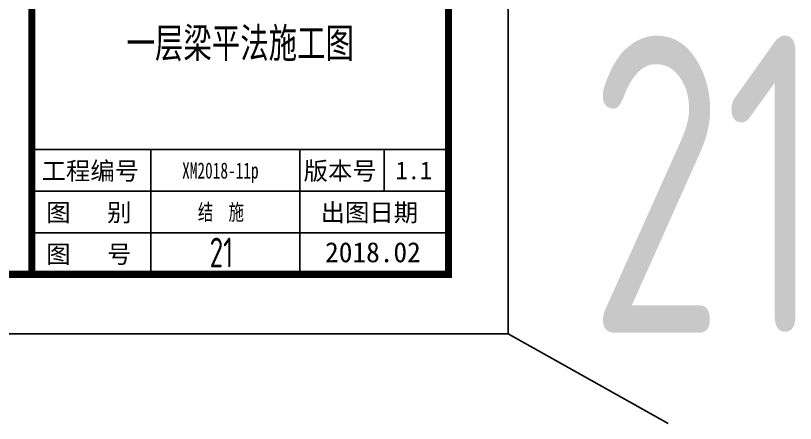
# Model space of a CAD drawing. Extents: x -441005 to 725361, y -182459 to 319313.
# Drawn here: x 365276 to 378377, y -182459 to -175596 of the extents above; entities that cross this region are included whole.
import ezdxf
from ezdxf.enums import TextEntityAlignment as Align

# ---------------------------------------------------------------- set-up
doc = ezdxf.new("R2010")
doc.units = 0
doc.header["$LTSCALE"] = 100
doc.layers.get('0').update_dxf_attribs({"linetype": 'CONTINUOUS'})
doc.layers.add('图框', color=7, linetype='CONTINUOUS')
doc.styles.add('TSSD_Rein', font='Tssdeng.shx', dxfattribs={"width": 0.7, "bigfont": '1.shx'})
doc.styles.add('图框字型一', font='SimSun.ttf')
doc.styles.add('黑体', font='simhei_1.ttf', dxfattribs={"width": 0.7})

# ---------------------------------------------------------------- blocks, each defined once
blk = doc.blocks.new('A2+1_2')
at = {"layer": '图框'}
for p, q in [((81100, 3100), (88100, 3100)), ((83100, 3100), (83100, 1000)), ((85600, 3100), (85600, 1000)), ((87016, 3100), (87016, 2400)), ((81100, 2400), (88100, 2400)), ((81100, 1700), (88100, 1700))]:
    blk.add_line(p, q, dxfattribs=at)
blk.add_lwpolyline([(0, 0), (89100, 0), (89100, 42000), (0, 42000)], close=True, dxfattribs=at)
at = {"layer": '图框', "const_width": 120}
blk.add_lwpolyline([(2500, 1000), (88100, 1000), (88100, 41000), (2500, 41000)], close=True, dxfattribs=at)
blk.add_lwpolyline([(81100, 41000), (81100, 1000)], dxfattribs=at)
at = {"layer": '图框', "style": '图框字型一'}
for s, height, p in [('工程编号', 300, (81264, 2590)), ('版本号', 300, (85665, 2590)), ('出图日期', 300, (85951, 1890)), ('图   别', 300, (81342, 1890)), ('图   号', 300, (81342, 1190)), ('2018.02', 337.6, (86026, 1203))]:
    blk.add_text(s, height=height, dxfattribs=at).set_placement(p)
at = {"layer": '图框', "color": 1, "style": '图框字型一'}
blk.add_text('1.1', height=300, dxfattribs=at).set_placement((87210, 2599))
at = {"layer": '图框', "style": '图框字型一', "width": 0.7}
blk.add_text('XM2018-11p', height=270, dxfattribs=at).set_placement((83624, 2612))
blk.add_text('结  施', height=270, dxfattribs=at).set_placement((84275, 1912), align=Align.CENTER)

msp = doc.modelspace()

# ---------------------------------------------------------------- linework, layer by layer
at = {"layer": '图框', "color": 1}
msp.add_line((373550, -180950), (376239.1, -182458.9), dxfattribs=at)

# ---------------------------------------------------------------- block references
msp.add_blockref('A2+1_2', (284450, -180950))

# ---------------------------------------------------------------- texts
at = {"layer": '图框', "color": 1, "lineweight": 0, "style": '黑体', "width": 0.7}
msp.add_text('一层梁平法施工图', height=500, dxfattribs=at).set_placement((369050, -176050), align=Align.MIDDLE)
at = {"layer": '图框', "color": 1, "style": 'TSSD_Rein', "width": 0.7}
for height, p in [(5000, (376879.2, -178434.1)), (500, (368732.9, -179582.8))]:
    msp.add_text('21', height=height, dxfattribs=at).set_placement(p, align=Align.MIDDLE)

doc.saveas('drawing.dxf')
